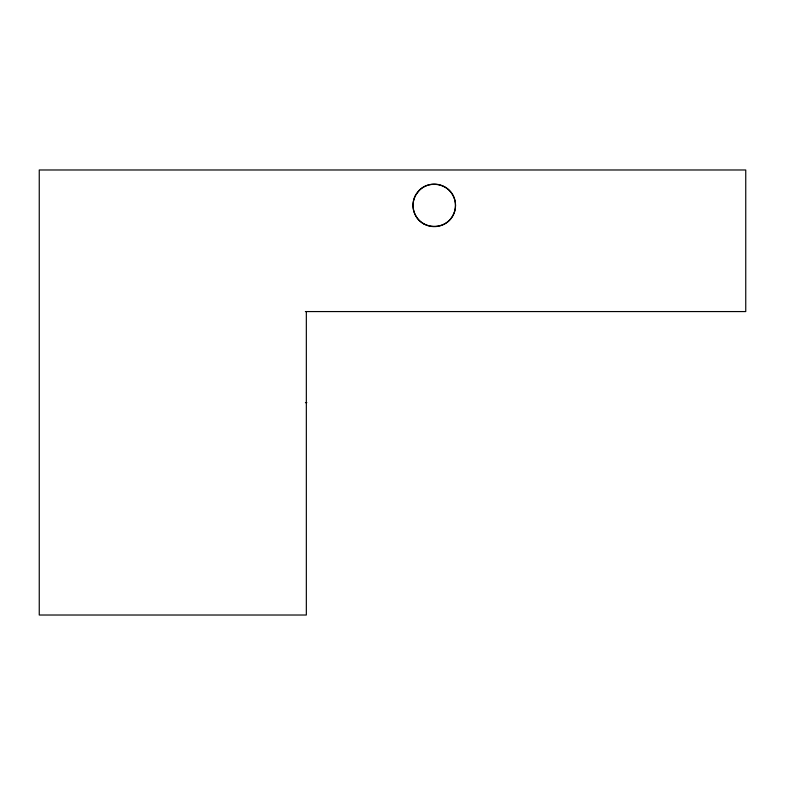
<?xml version="1.0" encoding="UTF-8"?>
<svg xmlns="http://www.w3.org/2000/svg" width="785" height="785" viewBox="0 0 785 785"><rect width="100%" height="100%" fill="white"/><g stroke="black" fill="none" stroke-linecap="round" stroke-linejoin="round"><path stroke-width="1.18" d="M305.365 311.566L745.75 311.566L745.75 169.982L39.25 169.982L39.25 615.018L306.336 615.018L306.336 311.566M305.424 402.646L306.847 402.646M419.249 190.362L415.873 194.758A21.087 20.901 -90 0 0 415.873 215.993C423.311 229.828 445.223 229.828 452.66 215.993A21.087 20.901 -90 0 0 452.66 194.758C446.145 182.983 428.59 180.668 419.249 190.362M423.645 223.774A21.234 21.234 0 0 0 455.506 205.376A21.234 21.234 0 0 0 423.645 186.987A21.234 21.234 0 0 0 423.645 223.774"/></g></svg>
